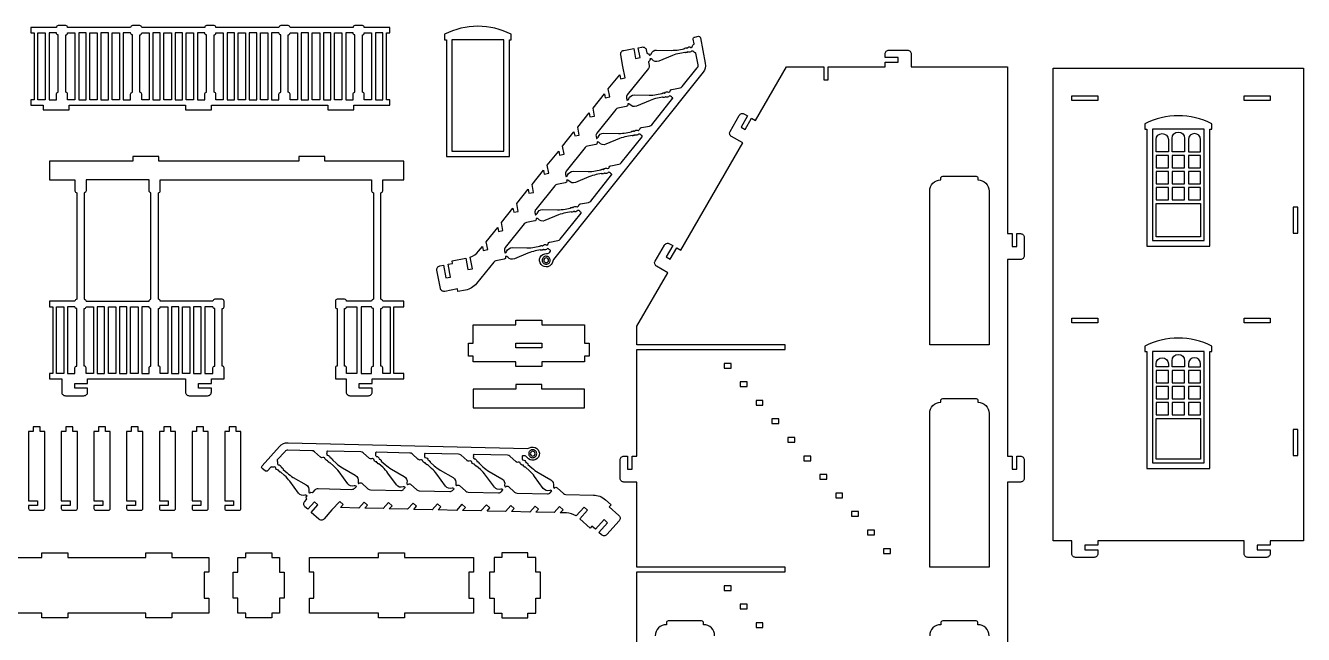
# Model space of a CAD drawing. Extents: x -4552 to 3750, y -5417 to 1843.
# Drawn here: x 442 to 3750, y 266 to 1843 of the extents above; entities that cross this region are included whole.
import ezdxf

# ---------------------------------------------------------------- set-up
doc = ezdxf.new("R2010")
doc.units = 0
doc.header["$MEASUREMENT"] = 0
doc.layers.add('LAYER1', color=18, linetype='CONTINUOUS')

msp = doc.modelspace()

# ---------------------------------------------------------------- linework, layer by layer
at = {"layer": 'LAYER1'}
for points in [[(855.6, 1636.9), (855.6, 1624.9), (922.8, 1624.9), (922.8, 1636.9), (1224, 1636.9), (1224, 1624.9), (1291.2, 1624.9), (1291.2, 1636.9), (1384.8, 1636.9), (1384.8, 1651.3), (1376.1, 1651.3), (1376.1, 1824.1), (1384.8, 1824.1), (1384.8, 1838.5), (1318.5, 1838.5, 0.414214), (1313.7, 1843.3), (1294.5, 1843.3, 0.414214), (1289.7, 1838.5), (1126.5, 1838.5, 0.414214), (1121.7, 1843.3), (1102.5, 1843.3, 0.414214), (1097.7, 1838.5), (934.5, 1838.5, 0.414214), (929.7, 1843.3), (910.5, 1843.3, 0.414214), (905.7, 1838.5), (742.5, 1838.5, 0.414214), (737.7, 1843.3), (718.5, 1843.3, 0.414214), (713.7, 1838.5), (550.5, 1838.5, 0.414214), (545.7, 1843.3), (526.5, 1843.3, 0.414214), (521.7, 1838.5), (455.4, 1838.5), (455.4, 1824.1), (464.1, 1824.1), (464.1, 1651.3), (455.4, 1651.3), (455.4, 1636.9), (487.3, 1636.9), (487.3, 1624.9), (554.5, 1624.9), (554.5, 1636.9)], [(526.5, 1670.5), (526.5, 1819.3, -0.414214), (521.7, 1824.1), (502.5, 1824.1), (502.5, 1651.3), (521.7, 1651.3), (521.7, 1665.7, -0.414214)], [(545.7, 1670.5), (545.7, 1819.3, 0.414214), (550.5, 1824.1), (569.7, 1824.1), (569.7, 1651.3), (550.5, 1651.3), (550.5, 1665.7, 0.414214)], [(713.7, 1651.3), (713.7, 1665.7, -0.414214), (718.5, 1670.5), (718.5, 1819.3, -0.414214), (713.7, 1824.1), (694.5, 1824.1), (694.5, 1651.3)], [(742.5, 1651.3), (742.5, 1665.7, 0.414214), (737.7, 1670.5), (737.7, 1819.3, 0.414214), (742.5, 1824.1), (761.7, 1824.1), (761.7, 1651.3)], [(910.5, 1670.5), (910.5, 1819.3, -0.414214), (905.7, 1824.1), (886.5, 1824.1), (886.5, 1651.3), (905.7, 1651.3), (905.7, 1665.7, -0.414214)], [(929.7, 1670.5), (929.7, 1819.3, 0.414214), (934.5, 1824.1), (953.7, 1824.1), (953.7, 1651.3), (934.5, 1651.3), (934.5, 1665.7, 0.414214)], [(1097.7, 1651.3), (1097.7, 1665.7, -0.414214), (1102.5, 1670.5), (1102.5, 1819.3, -0.414214), (1097.7, 1824.1), (1078.5, 1824.1), (1078.5, 1651.3)], [(1126.5, 1651.3), (1126.5, 1665.7, 0.414214), (1121.7, 1670.5), (1121.7, 1819.3, 0.414214), (1126.5, 1824.1), (1145.7, 1824.1), (1145.7, 1651.3)], [(1294.5, 1670.5), (1294.5, 1819.3, -0.414214), (1289.7, 1824.1), (1270.5, 1824.1), (1270.5, 1651.3), (1289.7, 1651.3), (1289.7, 1665.7, -0.414214)], [(1313.7, 1670.5), (1313.7, 1819.3, 0.414214), (1318.5, 1824.1), (1337.7, 1824.1), (1337.7, 1651.3), (1318.5, 1651.3), (1318.5, 1665.7, 0.414214)], [(1531.2, 1806.3), (1531.2, 1503.9), (1694.4, 1503.9), (1694.4, 1806.3), (1699.2, 1806.3), (1699.2, 1820.7, 0.238913), (1526.4, 1820.7), (1526.4, 1806.3)], [(1581.4, 1240.8), (1587, 1211.3), (1598.8, 1213.5), (1593.1, 1243.5, 0.140614), (1614.7, 1258.9), (1624.5, 1271.2), (1626.5, 1260.7), (1638.3, 1262.9), (1634.4, 1283.5), (1664, 1320.6), (1666, 1310.1), (1677.8, 1312.3), (1673.9, 1333), (1703.5, 1370), (1705.5, 1359.6), (1717.3, 1361.8), (1713.4, 1382.4), (1743, 1419.5), (1745, 1409), (1756.8, 1411.2), (1752.9, 1431.8), (1782.5, 1468.9), (1784.5, 1458.4), (1796.3, 1460.7), (1792.4, 1481.3), (1822, 1518.3), (1824, 1507.9), (1835.8, 1510.1), (1831.9, 1530.7), (1861.5, 1567.8), (1863.5, 1557.3), (1875.3, 1559.5), (1871.4, 1580.1), (1901, 1617.2), (1903, 1606.7), (1914.8, 1609), (1910.9, 1629.6), (1940.6, 1666.6), (1942.5, 1656.2), (1954.3, 1658.4), (1950.4, 1679), (1980.1, 1716.1), (1982, 1705.6), (1993.8, 1707.8), (1988.3, 1737.1), (1982.5, 1767.6, -0.414214), (1990.2, 1778.8), (2016.1, 1783.7), (2020.9, 1758.2), (2032.7, 1760.4), (2027.9, 1786), (2037.3, 1787.7, -0.414214), (2048.6, 1780.1), (2049.9, 1772.8, 0.352171), (2051.8, 1771.2, -0.352171), (2056.3, 1767.3), (2056.5, 1766.3), (2057.3, 1766.4, 0.272519), (2061, 1769.6, -0.328849), (2075.5, 1779.9), (2113.7, 1779.1, 0.051698), (2133.4, 1780.8), (2146.9, 1783.3, 0.366837), (2147.3, 1783.8, -0.600564), (2148.9, 1784.7, 0.39765), (2149.6, 1784.8, -0.39765), (2151, 1785.1, 0.39765), (2151.6, 1785.2, -0.594353), (2153.5, 1785, 0.584261), (2154.3, 1784.9, -0.375636), (2164.3, 1786.9, 0.187098), (2165, 1786.7, 0.294683), (2168.6, 1790.4, -0.244569), (2171.4, 1793.9, 0.352171), (2172.6, 1796), (2170.3, 1808, -0.414214), (2174.1, 1813.6), (2183.6, 1815.4, -0.414214), (2189.2, 1811.6), (2201.6, 1745.5, -0.21865), (2195.8, 1722.2), (1808.6, 1237.7, 0.134714), (1806.6, 1233, -0.655406), (1776.2, 1224.5, -0.655406), (1790.7, 1252.6, 0.245805), (1798.9, 1256.2), (1800.8, 1258.6, 0.507332), (1800, 1261.6, -0.156752), (1797.7, 1263.4, 0.294683), (1792.9, 1265.5, 0.187098), (1792.3, 1265.2, -0.375636), (1782.3, 1263.3, 0.584261), (1781.6, 1262.9, -0.594353), (1780, 1262, 0.39765), (1779.3, 1261.9, -0.39765), (1777.9, 1261.7, 0.39765), (1777.2, 1261.5, -0.600564), (1775.4, 1261.8, 0.366837), (1774.9, 1262.1), (1761.4, 1259.5, 0.051698), (1742.4, 1253.9), (1707.2, 1239.3, -0.328849), (1689.9, 1243.5, 0.272519), (1685.3, 1245.2), (1684.5, 1245), (1684.7, 1243.9, -0.414214), (1680.9, 1238.3), (1659.4, 1234.3, 0.179323), (1653.7, 1230.8), (1609.3, 1175.2, -0.179323), (1580.7, 1158), (1561.1, 1154.3), (1559.8, 1161.2), (1526.8, 1154.9, -0.414214), (1515.6, 1162.6), (1506.7, 1209.8, -0.414214), (1514.3, 1221), (1523.7, 1222.8), (1530, 1189.7), (1541.8, 1192), (1535.5, 1225), (1547.3, 1227.2), (1546, 1234.1)], [(2175.4, 1773, -0.251154), (2171.5, 1775.2, 0.294683), (2166.7, 1777.3, 0.187098), (2166.1, 1777, -0.375636), (2156.1, 1775.2, 0.584261), (2155.4, 1774.7, -0.594353), (2153.8, 1773.9, 0.39765), (2153.1, 1773.7, -0.39765), (2151.7, 1773.5, 0.39765), (2151.1, 1773.3, -0.600564), (2149.2, 1773.6, 0.366837), (2148.7, 1773.9), (2135.2, 1771.3, 0.051698), (2116.2, 1765.7), (2081, 1751.1, -0.328849), (2063.7, 1755.3, 0.272519), (2059.1, 1757), (2058.3, 1756.8), (2058.5, 1755.7, -0.352171), (2055.7, 1750.4, 0.352171), (2054.6, 1748.3), (2056.2, 1739.8, -0.21865), (2054.2, 1732), (1999.6, 1663.6, 0.21865), (1997.7, 1655.8), (1998.8, 1649.9), (1999.6, 1650.1, 0.272519), (2003.2, 1653.3, -0.328849), (2017.8, 1663.6), (2055.9, 1662.8, 0.051698), (2075.6, 1664.5), (2089.1, 1667, 0.366837), (2089.5, 1667.5, -0.600564), (2091.1, 1668.4, 0.39765), (2091.8, 1668.5, -0.39765), (2093.2, 1668.8, 0.39765), (2093.8, 1668.9, -0.594353), (2095.7, 1668.7, 0.584261), (2096.5, 1668.6, -0.375636), (2106.5, 1670.5, 0.187098), (2107.2, 1670.4, 0.294683), (2110.8, 1674.1, -0.302722), (2114.6, 1677.8), (2115.1, 1677.9), (2136.1, 1681.9, 0.179323), (2141.8, 1685.3), (2180.8, 1734.2, 0.21865), (2182.8, 1741.9), (2177.2, 1771.5, 0.352171)], [(3750.1, 1732.9), (3750.1, 509.1), (3663.7, 509.1), (3663.7, 497.1), (3630.1, 497.1), (3630.1, 485.1), (3663.7, 485.1), (3663.7, 475.5, -0.414214), (3654.1, 465.9), (3606.1, 465.9, -0.414214), (3596.5, 475.5), (3596.5, 509.1), (3217.6, 509.1), (3217.6, 497.1), (3184, 497.1), (3184, 485.1), (3217.6, 485.1), (3217.6, 475.5, -0.414214), (3208, 465.9), (3160, 465.9, -0.414214), (3150.4, 475.5), (3150.4, 509.1), (3102.4, 509.1), (3102.4, 1732.9)], [(2010.5, 1568.6, -0.600564), (2012.1, 1569.5, 0.39765), (2012.8, 1569.6, -0.39765), (2014.2, 1569.9, 0.39765), (2014.8, 1570, -0.594353), (2016.7, 1569.8, 0.584261), (2017.5, 1569.7, -0.375636), (2027.5, 1571.7, 0.187098), (2028.2, 1571.5, 0.294683), (2031.8, 1575.2, -0.302722), (2035.6, 1579), (2036.1, 1579.1), (2057.1, 1583, 0.179323), (2062.8, 1586.5), (2116.8, 1654, 0.507332), (2116, 1657, -0.156752), (2113.7, 1658.9, 0.294683), (2109, 1661, 0.187098), (2108.4, 1660.6, -0.375636), (2098.3, 1658.8, 0.584261), (2097.6, 1658.4, -0.594353), (2096, 1657.5, 0.39765), (2095.4, 1657.4, -0.39765), (2093.9, 1657.1, 0.39765), (2093.3, 1657, -0.600564), (2091.4, 1657.3, 0.366837), (2090.9, 1657.6), (2077.4, 1655, 0.051698), (2058.4, 1649.4), (2023.2, 1634.7, -0.328849), (2005.9, 1639, 0.272519), (2001.3, 1640.6), (2000.6, 1640.5), (2000.8, 1639.4, -0.414214), (1996.9, 1633.8), (1975.5, 1629.7, 0.179323), (1969.8, 1626.3), (1920.6, 1564.8, 0.21865), (1918.6, 1557), (1919.8, 1551.1), (1920.6, 1551.2, 0.272519), (1924.2, 1554.4, -0.328849), (1938.7, 1564.7), (1976.9, 1563.9, 0.051698), (1996.6, 1565.6), (2010.1, 1568.1, 0.366837)], [(3344.6, 1574.7), (3344.6, 1272.3), (3507.8, 1272.3), (3507.8, 1574.7), (3512.6, 1574.7), (3512.6, 1589.1, 0.238913), (3339.8, 1589.1), (3339.8, 1574.7)], [(1897.9, 1465.1, 0.051698), (1917.6, 1466.7), (1931.1, 1469.3, 0.366837), (1931.5, 1469.7, -0.600564), (1933.1, 1470.7, 0.39765), (1933.8, 1470.8, -0.39765), (1935.2, 1471, 0.39765), (1935.8, 1471.2, -0.594353), (1937.7, 1470.9, 0.584261), (1938.5, 1470.8, -0.375636), (1948.5, 1472.8, 0.187098), (1949.2, 1472.7, 0.294683), (1952.8, 1476.4, -0.302722), (1956.6, 1480.1), (1957.1, 1480.2), (1978.1, 1484.2, 0.179323), (1983.8, 1487.6), (2037.8, 1555.2, 0.507332), (2037, 1558.2, -0.156752), (2034.7, 1560, 0.294683), (2030, 1562.1, 0.187098), (2029.4, 1561.8, -0.375636), (2019.3, 1560, 0.584261), (2018.6, 1559.5, -0.594353), (2017, 1558.7, 0.39765), (2016.3, 1558.5, -0.39765), (2014.9, 1558.3, 0.39765), (2014.3, 1558.1, -0.600564), (2012.4, 1558.4, 0.366837), (2011.9, 1558.7), (1998.4, 1556.1, 0.051698), (1979.4, 1550.5), (1944.2, 1535.9, -0.328849), (1926.9, 1540.1, 0.272519), (1922.3, 1541.8), (1921.5, 1541.6), (1921.7, 1540.5, -0.414214), (1917.9, 1534.9), (1896.5, 1530.9, 0.179323), (1890.7, 1527.4), (1841.6, 1465.9, 0.21865), (1839.6, 1458.1), (1840.7, 1452.2), (1841.5, 1452.3, 0.272519), (1845.2, 1455.5, -0.328849), (1859.7, 1465.8)], [(3400.3, 1547.8), (3400.3, 1516.1), (3368.6, 1516.1), (3368.6, 1547.8, -1)], [(3409.9, 1516.1), (3409.9, 1551.2, -1), (3442.5, 1551.2), (3442.5, 1516.1)], [(3452.1, 1547.8), (3452.1, 1516.1), (3483.8, 1516.1), (3483.8, 1547.8, 1)], [(1339.2, 927.9), (1420.8, 927.9), (1420.8, 942.3), (1395.3, 942.3), (1395.3, 1115.1), (1420.8, 1115.1), (1420.8, 1129.5), (1366.5, 1129.5, 0.414214), (1361.7, 1134.3), (1361.7, 1410.3, 0.414214), (1366.5, 1415.1), (1366.5, 1443.9), (1420.8, 1443.9), (1420.8, 1491.9), (1216.7, 1491.9), (1216.7, 1503.9), (1149.5, 1503.9), (1149.5, 1491.9), (786.7, 1491.9), (786.7, 1503.9), (719.5, 1503.9), (719.5, 1491.9), (503.4, 1491.9), (503.4, 1443.9), (569.7, 1443.9), (569.7, 1415.1, 0.414214), (574.5, 1410.3), (574.5, 1134.3, 0.414214), (569.7, 1129.5), (503.4, 1129.5), (503.4, 1115.1), (512.1, 1115.1), (512.1, 942.3), (503.4, 942.3), (503.4, 927.9), (535.3, 927.9), (535.3, 894.3, 0.414214), (544.9, 884.7), (592.9, 884.7, 0.414214), (602.5, 894.3), (602.5, 903.9), (568.9, 903.9), (568.9, 915.9), (602.5, 915.9), (602.5, 927.9), (855.6, 927.9), (855.6, 894.3, 0.414214), (865.2, 884.7), (913.2, 884.7, 0.414214), (922.8, 894.3), (922.8, 903.9), (889.2, 903.9), (889.2, 915.9), (922.8, 915.9), (922.8, 927.9), (955.8, 927.9), (955.8, 956.7, 0.414214), (951, 961.5), (951, 1110.3, 0.414214), (955.8, 1115.1), (955.8, 1129.5, 0.414214), (951, 1134.3), (931.8, 1134.3, 0.414214), (927, 1129.5), (790.5, 1129.5, 0.414214), (785.7, 1134.3), (785.7, 1410.3, 0.414214), (790.5, 1415.1), (790.5, 1443.9), (1337.7, 1443.9), (1337.7, 1415.1, 0.414214), (1342.5, 1410.3), (1342.5, 1134.3, 0.414214), (1337.7, 1129.5), (1272.6, 1129.5, 0.414214), (1267.8, 1134.3), (1248.6, 1134.3, 0.414214), (1243.8, 1129.5), (1243.8, 1115.1, 0.414214), (1248.6, 1110.3), (1248.6, 961.5, 0.414214), (1243.8, 956.7), (1243.8, 927.9), (1272, 927.9), (1272, 894.3, 0.414214), (1281.6, 884.7), (1329.6, 884.7, 0.414214), (1339.2, 894.3), (1339.2, 903.9), (1305.6, 903.9), (1305.6, 915.9), (1339.2, 915.9)], [(1838.6, 1367.8), (1852.1, 1370.4, 0.366837), (1852.5, 1370.9, -0.600564), (1854.1, 1371.8, 0.39765), (1854.7, 1371.9, -0.39765), (1856.2, 1372.2, 0.39765), (1856.8, 1372.3, -0.594353), (1858.6, 1372.1, 0.584261), (1859.5, 1371.9, -0.375636), (1869.5, 1373.9, 0.187098), (1870.1, 1373.8, 0.294683), (1873.8, 1377.5, -0.302722), (1877.6, 1381.2), (1878.1, 1381.3), (1899.1, 1385.3, 0.179323), (1904.8, 1388.7), (1958.8, 1456.3, 0.507332), (1958, 1459.3, -0.156752), (1955.7, 1461.1, 0.294683), (1950.9, 1463.2, 0.187098), (1950.3, 1462.9, -0.375636), (1940.3, 1461.1, 0.584261), (1939.6, 1460.7, -0.594353), (1938, 1459.8, 0.39765), (1937.3, 1459.7, -0.39765), (1935.9, 1459.4, 0.39765), (1935.3, 1459.3, -0.600564), (1933.4, 1459.5, 0.366837), (1932.9, 1459.8), (1919.4, 1457.3, 0.051698), (1900.4, 1451.6), (1865.2, 1437, -0.328849), (1847.9, 1441.3, 0.272519), (1843.3, 1442.9), (1842.5, 1442.8), (1842.7, 1441.7, -0.414214), (1838.9, 1436.1), (1817.4, 1432, 0.179323), (1811.7, 1428.6), (1762.6, 1367, 0.21865), (1760.6, 1359.2), (1761.7, 1353.3), (1762.5, 1353.5, 0.272519), (1766.2, 1356.7, -0.328849), (1780.7, 1366.9), (1818.9, 1366.2, 0.051698)], [(593.7, 1134.3, -0.414214), (598.5, 1129.5), (761.7, 1129.5, -0.414214), (766.5, 1134.3), (766.5, 1410.3, -0.414214), (761.7, 1415.1), (761.7, 1443.9), (598.5, 1443.9), (598.5, 1415.1, -0.414214), (593.7, 1410.3)], [(2936.1, 1414.7), (2936.1, 1016.3), (2782.5, 1016.3), (2782.5, 1414.7, -0.414214), (2811.3, 1443.5), (2811.3, 1448.3, -0.414214), (2816.1, 1453.1), (2902.5, 1453.1, -0.414214), (2907.3, 1448.3), (2907.3, 1443.5, -0.414214)], [(1773.1, 1271.5, 0.366837), (1773.5, 1272, -0.600564), (1775.1, 1272.9, 0.39765), (1775.7, 1273, -0.39765), (1777.2, 1273.3, 0.39765), (1777.8, 1273.4, -0.594353), (1779.6, 1273.2, 0.584261), (1780.5, 1273.1, -0.375636), (1790.4, 1275, 0.187098), (1791.1, 1274.9, 0.294683), (1794.8, 1278.6, -0.302722), (1798.6, 1282.4), (1799.1, 1282.5), (1820.1, 1286.4, 0.179323), (1825.8, 1289.9), (1879.8, 1357.4, 0.507332), (1879, 1360.4, -0.156752), (1876.7, 1362.3, 0.294683), (1871.9, 1364.4, 0.187098), (1871.3, 1364, -0.375636), (1861.3, 1362.2, 0.584261), (1860.6, 1361.8, -0.594353), (1859, 1360.9, 0.39765), (1858.3, 1360.8, -0.39765), (1856.9, 1360.5, 0.39765), (1856.3, 1360.4, -0.600564), (1854.4, 1360.7, 0.366837), (1853.9, 1361), (1840.4, 1358.4, 0.051698), (1821.4, 1352.7), (1786.2, 1338.1, -0.328849), (1768.9, 1342.4, 0.272519), (1764.3, 1344), (1763.5, 1343.9), (1763.7, 1342.8, -0.414214), (1759.9, 1337.2), (1738.4, 1333.1, 0.179323), (1732.7, 1329.7), (1683.5, 1268.2, 0.21865), (1681.6, 1260.4), (1682.7, 1254.4), (1683.5, 1254.6, 0.272519), (1687.2, 1257.8, -0.328849), (1701.7, 1268.1), (1739.8, 1267.3, 0.051698), (1759.6, 1269)], [(1789.6, 1245.8, 0.414214), (1779.2, 1235.4, 0.414214), (1789.6, 1225, 0.414214), (1799.9, 1235.4, 0.414214)], [(1789.6, 1241.6, 0.414214), (1783.3, 1235.4, 0.414214), (1789.6, 1229.2, 0.414214), (1795.8, 1235.4, 0.414214)], [(574.5, 961.5), (574.5, 1110.3, -0.414214), (569.7, 1115.1), (550.5, 1115.1), (550.5, 942.3), (569.7, 942.3), (569.7, 956.7, -0.414214)], [(593.7, 961.5), (593.7, 1110.3, 0.414214), (598.5, 1115.1), (617.7, 1115.1), (617.7, 942.3), (598.5, 942.3), (598.5, 956.7, 0.414214)], [(761.7, 942.3), (761.7, 956.7, -0.414214), (766.5, 961.5), (766.5, 1110.3, -0.414214), (761.7, 1115.1), (742.5, 1115.1), (742.5, 942.3)], [(790.5, 942.3), (790.5, 956.7, 0.414214), (785.7, 961.5), (785.7, 1110.3, 0.414214), (790.5, 1115.1), (809.7, 1115.1), (809.7, 942.3)], [(931.8, 961.5), (931.8, 1110.3, -0.414214), (927, 1115.1), (905.7, 1115.1), (905.7, 942.3), (927, 942.3), (927, 956.7, -0.414214)], [(1272.6, 942.3), (1272.6, 956.7, 0.414214), (1267.8, 961.5), (1267.8, 1110.3, 0.414214), (1272.6, 1115.1), (1299.3, 1115.1), (1299.3, 942.3)], [(1342.5, 961.5), (1342.5, 1110.3, -0.414214), (1337.7, 1115.1), (1311, 1115.1), (1311, 942.3), (1337.7, 942.3), (1337.7, 956.7, -0.414214)], [(1361.7, 961.5), (1361.7, 1110.3, 0.414214), (1366.5, 1115.1), (1385.7, 1115.1), (1385.7, 942.3), (1366.5, 942.3), (1366.5, 956.7, 0.414214)], [(3344.6, 998.7), (3344.6, 696.3), (3507.8, 696.3), (3507.8, 998.7), (3512.6, 998.7), (3512.6, 1013.1, 0.238913), (3339.8, 1013.1), (3339.8, 998.7)], [(3400.3, 967), (3400.3, 959.3), (3368.6, 959.3), (3368.6, 967, -1)], [(3409.9, 959.3), (3409.9, 975.2, -1), (3442.5, 975.2), (3442.5, 959.3)], [(3452.1, 967), (3452.1, 959.3), (3483.8, 959.3), (3483.8, 967, 1)], [(2936.1, 838.7), (2936.1, 440.3), (2782.5, 440.3), (2782.5, 838.7, -0.414214), (2811.3, 867.5), (2811.3, 872.3, -0.414214), (2816.1, 877.1), (2902.5, 877.1, -0.414214), (2907.3, 872.3), (2907.3, 867.5, -0.414214)], [(449.6, 792), (449.6, 612), (472.3, 612), (472.3, 600), (449.6, 600), (449.6, 592.8, 0.414214), (454.4, 588), (486.7, 588, 0.414214), (491.5, 592.8), (491.5, 792), (479.5, 792), (479.5, 804), (461.6, 804), (461.6, 792)], [(534.2, 792), (534.2, 612), (556.9, 612), (556.9, 600), (534.2, 600), (534.2, 592.8, 0.414214), (539, 588), (571.3, 588, 0.414214), (576.1, 592.8), (576.1, 792), (564.1, 792), (564.1, 804), (546.2, 804), (546.2, 792)], [(618.8, 792), (618.8, 612), (641.6, 612), (641.6, 600), (618.8, 600), (618.8, 592.8, 0.414214), (623.6, 588), (656, 588, 0.414214), (660.8, 592.8), (660.8, 792), (648.8, 792), (648.8, 804), (630.8, 804), (630.8, 792)], [(703.5, 792), (703.5, 612), (726.2, 612), (726.2, 600), (703.5, 600), (703.5, 592.8, 0.414214), (708.3, 588), (740.6, 588, 0.414214), (745.4, 592.8), (745.4, 792), (733.4, 792), (733.4, 804), (715.5, 804), (715.5, 792)], [(788.1, 792), (788.1, 612), (810.8, 612), (810.8, 600), (788.1, 600), (788.1, 592.8, 0.414214), (792.9, 588), (825.2, 588, 0.414214), (830, 592.8), (830, 792), (818, 792), (818, 804), (800.1, 804), (800.1, 792)], [(872.7, 792), (872.7, 612), (895.4, 612), (895.4, 600), (872.7, 600), (872.7, 592.8, 0.414214), (877.5, 588), (909.8, 588, 0.414214), (914.6, 592.8), (914.6, 792), (902.6, 792), (902.6, 804), (884.7, 804), (884.7, 792)], [(957.3, 792), (957.3, 612), (980.1, 612), (980.1, 600), (957.3, 600), (957.3, 592.8, 0.414214), (962.1, 588), (994.5, 588, 0.414214), (999.3, 592.8), (999.3, 792), (987.3, 792), (987.3, 804), (969.3, 804), (969.3, 792)], [(1876.5, 565.5), (1896.6, 587.9), (1887.7, 595.9), (1867.2, 573.2, 0.140614), (1842, 581.1), (1826.2, 581.4), (1833.4, 589.4), (1824.4, 597.4), (1810.4, 581.8), (1763, 582.9), (1770.1, 590.8), (1761.2, 598.9), (1747.1, 583.3), (1699.7, 584.4), (1706.8, 592.3), (1697.9, 600.3), (1683.9, 584.8), (1636.4, 585.9), (1643.6, 593.8), (1634.7, 601.8), (1620.6, 586.2), (1573.2, 587.4), (1580.3, 595.3), (1571.4, 603.3), (1557.4, 587.7), (1509.9, 588.8), (1517, 596.8), (1508.1, 604.8), (1494.1, 589.2), (1446.6, 590.3), (1453.8, 598.3), (1444.9, 606.3), (1430.8, 590.7), (1383.4, 591.8), (1390.5, 599.7), (1381.6, 607.8), (1367.6, 592.2), (1320.1, 593.3), (1327.3, 601.2), (1318.3, 609.2), (1304.3, 593.7), (1256.9, 594.8), (1264, 602.7), (1255.1, 610.7), (1235.1, 588.6), (1214.4, 565.5, -0.414214), (1200.8, 564.8), (1181.2, 582.5), (1198.6, 601.8), (1189.6, 609.8), (1172.3, 590.5), (1165.1, 596.9, -0.414214), (1164.4, 610.5), (1169.4, 616, 0.352171), (1169.5, 618.4, -0.352171), (1169.9, 624.4), (1170.6, 625.2), (1170, 625.8, 0.272519), (1165.2, 626.7, -0.328849), (1148.3, 632.1), (1125.7, 662.9, 0.051698), (1112.5, 677.6), (1102.3, 686.8, 0.366837), (1101.7, 686.8, -0.600564), (1099.9, 687.5, 0.39765), (1099.5, 688, -0.39765), (1098.4, 688.9, 0.39765), (1097.9, 689.4, -0.594353), (1097, 691, 0.584261), (1096.6, 691.7, -0.375636), (1089, 698.5, 0.187098), (1088.6, 699.1, 0.294683), (1083.5, 699.7, -0.244569), (1079, 699.9, 0.352171), (1076.7, 699.5), (1068.5, 690.4, -0.414214), (1061.7, 690.1), (1054.6, 696.5, -0.414214), (1054.2, 703.3), (1099.2, 753.2, -0.21865), (1121.3, 762.8), (1741.3, 748.2, 0.134714), (1746.3, 749.5, -0.655406), (1771.5, 730.4, -0.655406), (1740.3, 724.9, 0.245805), (1732.5, 729.2), (1729.5, 729.3, 0.507332), (1727.6, 726.8, -0.156752), (1727.5, 723.9, 0.294683), (1728.7, 718.8, 0.187098), (1729.3, 718.6, -0.375636), (1736.9, 711.7, 0.584261), (1737.6, 711.4, -0.594353), (1739.3, 710.6, 0.39765), (1739.8, 710.2, -0.39765), (1740.9, 709.2, 0.39765), (1741.4, 708.8, -0.600564), (1742.3, 707.2, 0.366837), (1742.4, 706.5), (1752.6, 697.4, 0.051698), (1768.6, 685.7), (1801.5, 666.5, -0.328849), (1808.6, 650.2, 0.272519), (1810.1, 645.5), (1810.7, 645), (1811.4, 645.8, -0.414214), (1818.2, 646.2), (1834.4, 631.6, 0.179323), (1840.6, 629.1), (1911.8, 627.4, -0.179323), (1942.8, 615.1), (1957.6, 601.8), (1952.9, 596.6), (1977.9, 574.1, -0.414214), (1978.6, 560.5), (1946.5, 524.9, -0.414214), (1932.9, 524.2), (1925.8, 530.6), (1948.3, 555.5), (1939.4, 563.6), (1916.9, 538.6), (1907.9, 546.6), (1903.3, 541.4)], [(1093.2, 715.7, -0.251154), (1093.8, 711.3, 0.294683), (1095, 706.2, 0.187098), (1095.7, 705.9, -0.375636), (1103.2, 699.1, 0.584261), (1104, 698.7, -0.594353), (1105.7, 698, 0.39765), (1106.1, 697.5, -0.39765), (1107.2, 696.6, 0.39765), (1107.7, 696.1, -0.600564), (1108.6, 694.5, 0.366837), (1108.7, 693.9), (1118.9, 684.7, 0.051698), (1134.9, 673), (1167.9, 653.9, -0.328849), (1175, 637.5, 0.272519), (1176.4, 632.9), (1177, 632.4), (1177.8, 633.2, -0.352171), (1183.7, 634.1, 0.352171), (1186.1, 634.5), (1191.9, 641, -0.21865), (1199.2, 644.1), (1286.8, 642.1, 0.21865), (1294.1, 645.3), (1298.2, 649.7), (1297.6, 650.3, 0.272519), (1292.8, 651.2, -0.328849), (1275.8, 656.6), (1253.3, 687.4, 0.051698), (1240, 702.1), (1229.8, 711.3, 0.366837), (1229.2, 711.3, -0.600564), (1227.5, 712, 0.39765), (1227, 712.5, -0.39765), (1225.9, 713.4, 0.39765), (1225.4, 713.9, -0.594353), (1224.5, 715.5, 0.584261), (1224.1, 716.2, -0.375636), (1216.5, 723, 0.187098), (1216.2, 723.6, 0.294683), (1211, 724.2, -0.302722), (1205.7, 725), (1205.4, 725.3), (1189.5, 739.6, 0.179323), (1183.3, 742.1), (1120.8, 743.6, 0.21865), (1113.5, 740.4), (1093.3, 718.1, 0.352171)], [(1355.7, 708.3, -0.600564), (1354, 709.1, 0.39765), (1353.5, 709.5, -0.39765), (1352.5, 710.5, 0.39765), (1352, 710.9, -0.594353), (1351.1, 712.5, 0.584261), (1350.6, 713.2, -0.375636), (1343, 720, 0.187098), (1342.7, 720.6, 0.294683), (1337.5, 721.3, -0.302722), (1332.3, 722.1), (1331.9, 722.4), (1316, 736.7, 0.179323), (1309.8, 739.1), (1223.4, 741.2, 0.507332), (1221.5, 738.7, -0.156752), (1221.4, 735.8, 0.294683), (1222.6, 730.7, 0.187098), (1223.2, 730.4, -0.375636), (1230.7, 723.6, 0.584261), (1231.5, 723.2, -0.594353), (1233.2, 722.5, 0.39765), (1233.7, 722.1, -0.39765), (1234.8, 721.1, 0.39765), (1235.3, 720.6, -0.600564), (1236.2, 719, 0.366837), (1236.3, 718.4), (1246.5, 709.2, 0.051698), (1262.5, 697.6), (1295.4, 678.4, -0.328849), (1302.5, 662.1, 0.272519), (1304, 657.4), (1304.6, 656.9), (1305.3, 657.7, -0.414214), (1312.1, 658), (1328.3, 643.4, 0.179323), (1334.5, 641), (1413.3, 639.1, 0.21865), (1420.6, 642.3), (1424.7, 646.8), (1424.1, 647.3, 0.272519), (1419.3, 648.3, -0.328849), (1402.3, 653.6), (1379.8, 684.4, 0.051698), (1366.6, 699.1), (1356.4, 708.3, 0.366837)], [(1506.4, 681.5, 0.051698), (1493.1, 696.2), (1482.9, 705.3, 0.366837), (1482.3, 705.4, -0.600564), (1480.6, 706.1, 0.39765), (1480.1, 706.5, -0.39765), (1479, 707.5, 0.39765), (1478.5, 707.9, -0.594353), (1477.6, 709.6, 0.584261), (1477.2, 710.3, -0.375636), (1469.6, 717, 0.187098), (1469.2, 717.6, 0.294683), (1464.1, 718.3, -0.302722), (1458.8, 719.1), (1458.4, 719.4), (1442.6, 733.7, 0.179323), (1436.4, 736.2), (1349.9, 738.2, 0.507332), (1348, 735.7, -0.156752), (1347.9, 732.8, 0.294683), (1349.1, 727.7, 0.187098), (1349.8, 727.5, -0.375636), (1357.3, 720.6, 0.584261), (1358, 720.3, -0.594353), (1359.7, 719.5, 0.39765), (1360.2, 719.1, -0.39765), (1361.3, 718.1, 0.39765), (1361.8, 717.7, -0.600564), (1362.7, 716.1, 0.366837), (1362.8, 715.4), (1373, 706.2, 0.051698), (1389, 694.6), (1422, 675.4, -0.328849), (1429, 659.1, 0.272519), (1430.5, 654.4), (1431.1, 653.9), (1431.8, 654.7, -0.414214), (1438.6, 655.1), (1454.9, 640.5, 0.179323), (1461.1, 638), (1539.8, 636.2, 0.21865), (1547.2, 639.3), (1551.2, 643.8), (1550.6, 644.3, 0.272519), (1545.8, 645.3, -0.328849), (1528.9, 650.6)], [(1619.6, 693.2), (1609.4, 702.4, 0.366837), (1608.8, 702.4, -0.600564), (1607.1, 703.1, 0.39765), (1606.6, 703.6, -0.39765), (1605.5, 704.5, 0.39765), (1605, 705, -0.594353), (1604.1, 706.6, 0.584261), (1603.7, 707.3, -0.375636), (1596.1, 714.1, 0.187098), (1595.8, 714.7, 0.294683), (1590.6, 715.4, -0.302722), (1585.3, 716.1), (1585, 716.4), (1569.1, 730.7, 0.179323), (1562.9, 733.2), (1476.4, 735.2, 0.507332), (1474.5, 732.8, -0.156752), (1474.4, 729.8, 0.294683), (1475.7, 724.8, 0.187098), (1476.3, 724.5, -0.375636), (1483.8, 717.6, 0.584261), (1484.6, 717.3, -0.594353), (1486.3, 716.6, 0.39765), (1486.7, 716.1, -0.39765), (1487.8, 715.2, 0.39765), (1488.3, 714.7, -0.600564), (1489.2, 713.1, 0.366837), (1489.3, 712.5), (1499.5, 703.3, 0.051698), (1515.5, 691.6), (1548.5, 672.4, -0.328849), (1555.6, 656.1, 0.272519), (1557, 651.5), (1557.6, 650.9), (1558.4, 651.8, -0.414214), (1565.1, 652.1), (1581.4, 637.5, 0.179323), (1587.6, 635), (1666.3, 633.2, 0.21865), (1673.7, 636.4), (1677.7, 640.8), (1677.1, 641.4, 0.272519), (1672.4, 642.4, -0.328849), (1655.4, 647.7), (1632.9, 678.5, 0.051698)], [(1735.9, 699.4, 0.366837), (1735.3, 699.4, -0.600564), (1733.6, 700.2, 0.39765), (1733.1, 700.6, -0.39765), (1732, 701.6, 0.39765), (1731.6, 702, -0.594353), (1730.6, 703.6, 0.584261), (1730.2, 704.4, -0.375636), (1722.6, 711.1, 0.187098), (1722.3, 711.7, 0.294683), (1717.1, 712.4, -0.302722), (1711.8, 713.2), (1711.5, 713.5), (1695.6, 727.8, 0.179323), (1689.4, 730.2), (1602.9, 732.3, 0.507332), (1601, 729.8, -0.156752), (1601, 726.9, 0.294683), (1602.2, 721.8, 0.187098), (1602.8, 721.5, -0.375636), (1610.3, 714.7, 0.584261), (1611.1, 714.3, -0.594353), (1612.8, 713.6, 0.39765), (1613.3, 713.2, -0.39765), (1614.3, 712.2, 0.39765), (1614.8, 711.7, -0.600564), (1615.7, 710.1, 0.366837), (1615.8, 709.5), (1626, 700.3, 0.051698), (1642, 688.7), (1675, 669.5, -0.328849), (1682.1, 653.2, 0.272519), (1683.6, 648.5), (1684.2, 648), (1684.9, 648.8, -0.414214), (1691.7, 649.2), (1707.9, 634.5, 0.179323), (1714.1, 632.1), (1792.9, 630.2, 0.21865), (1800.2, 633.4), (1804.3, 637.9), (1803.7, 638.4, 0.272519), (1798.9, 639.4, -0.328849), (1781.9, 644.7), (1759.4, 675.5, 0.051698), (1746.1, 690.2)], [(1754.7, 744.8, 0.414214), (1744.3, 734.4, 0.414214), (1754.7, 724, 0.414214), (1765.1, 734.4, 0.414214)], [(1754.7, 740.6, 0.414214), (1748.5, 734.4, 0.414214), (1754.7, 728.2, 0.414214), (1760.9, 734.4, 0.414214)]]:
    msp.add_lwpolyline(points, format="xyb", close=True, dxfattribs=at)
for points in [[(473.7, 1651.3), (473.7, 1824.1), (492.9, 1824.1), (492.9, 1651.3)], [(598.5, 1651.3), (598.5, 1824.1), (579.3, 1824.1), (579.3, 1651.3)], [(627.3, 1824.1), (627.3, 1651.3), (608.1, 1651.3), (608.1, 1824.1)], [(656.1, 1651.3), (656.1, 1824.1), (636.9, 1824.1), (636.9, 1651.3)], [(684.9, 1824.1), (684.9, 1651.3), (665.7, 1651.3), (665.7, 1824.1)], [(771.3, 1824.1), (771.3, 1651.3), (790.5, 1651.3), (790.5, 1824.1)], [(800.1, 1651.3), (800.1, 1824.1), (819.3, 1824.1), (819.3, 1651.3)], [(828.9, 1824.1), (828.9, 1651.3), (848.1, 1651.3), (848.1, 1824.1)], [(857.7, 1651.3), (857.7, 1824.1), (876.9, 1824.1), (876.9, 1651.3)], [(982.5, 1651.3), (982.5, 1824.1), (963.3, 1824.1), (963.3, 1651.3)], [(1011.3, 1824.1), (1011.3, 1651.3), (992.1, 1651.3), (992.1, 1824.1)], [(1040.1, 1651.3), (1040.1, 1824.1), (1020.9, 1824.1), (1020.9, 1651.3)], [(1068.9, 1824.1), (1068.9, 1651.3), (1049.7, 1651.3), (1049.7, 1824.1)], [(1155.3, 1824.1), (1155.3, 1651.3), (1174.5, 1651.3), (1174.5, 1824.1)], [(1184.1, 1651.3), (1184.1, 1824.1), (1203.3, 1824.1), (1203.3, 1651.3)], [(1212.9, 1824.1), (1212.9, 1651.3), (1232.1, 1651.3), (1232.1, 1824.1)], [(1241.7, 1651.3), (1241.7, 1824.1), (1260.9, 1824.1), (1260.9, 1651.3)], [(1366.5, 1651.3), (1366.5, 1824.1), (1347.3, 1824.1), (1347.3, 1651.3)], [(1680, 1806.3), (1545.6, 1806.3), (1545.6, 1518.3), (1680, 1518.3)], [(3150.4, 1661.1), (3217.6, 1661.1), (3217.6, 1649.1), (3150.4, 1649.1)], [(3596.5, 1661.1), (3663.7, 1661.1), (3663.7, 1649.1), (3596.5, 1649.1)], [(3493.4, 1574.7), (3359, 1574.7), (3359, 1286.7), (3493.4, 1286.7)], [(3368.6, 1474.8), (3400.3, 1474.8), (3400.3, 1506.5), (3368.6, 1506.5)], [(3409.9, 1474.8), (3442.5, 1474.8), (3442.5, 1506.5), (3409.9, 1506.5)], [(3452.1, 1474.8), (3483.8, 1474.8), (3483.8, 1506.5), (3452.1, 1506.5)], [(3368.6, 1433.5), (3400.3, 1433.5), (3400.3, 1465.2), (3368.6, 1465.2)], [(3409.9, 1433.5), (3442.5, 1433.5), (3442.5, 1465.2), (3409.9, 1465.2)], [(3452.1, 1433.5), (3483.8, 1433.5), (3483.8, 1465.2), (3452.1, 1465.2)], [(3368.6, 1392.2), (3400.3, 1392.2), (3400.3, 1423.9), (3368.6, 1423.9)], [(3409.9, 1392.2), (3442.5, 1392.2), (3442.5, 1423.9), (3409.9, 1423.9)], [(3452.1, 1392.2), (3483.8, 1392.2), (3483.8, 1423.9), (3452.1, 1423.9)], [(3483.8, 1296.3), (3368.6, 1296.3), (3368.6, 1382.6), (3483.8, 1382.6)], [(3729.7, 1305.9), (3735.7, 1305.9), (3735.7, 1373.1), (3723.7, 1373.1), (3723.7, 1305.9)], [(521.7, 942.3), (521.7, 1115.1), (540.9, 1115.1), (540.9, 942.3)], [(646.5, 942.3), (646.5, 1115.1), (627.3, 1115.1), (627.3, 942.3)], [(675.3, 1115.1), (675.3, 942.3), (656.1, 942.3), (656.1, 1115.1)], [(704.1, 942.3), (704.1, 1115.1), (684.9, 1115.1), (684.9, 942.3)], [(732.9, 1115.1), (732.9, 942.3), (713.7, 942.3), (713.7, 1115.1)], [(819.3, 1115.1), (819.3, 942.3), (838.5, 942.3), (838.5, 1115.1)], [(848.1, 942.3), (848.1, 1115.1), (867.3, 1115.1), (867.3, 942.3)], [(876.9, 1115.1), (876.9, 942.3), (896.1, 942.3), (896.1, 1115.1)], [(1711.2, 972.6), (1600.8, 972.6), (1600.8, 987), (1588.8, 987), (1588.8, 1020.6), (1600.8, 1020.6), (1600.8, 1068.6), (1711.2, 1068.6), (1711.2, 1080.6), (1778.4, 1080.6), (1778.4, 1068.6), (1888.8, 1068.6), (1888.8, 1020.6), (1900.8, 1020.6), (1900.8, 987), (1888.8, 987), (1888.8, 972.6), (1778.4, 972.6), (1778.4, 959.9), (1711.2, 959.9)], [(3150.4, 1085.1), (3217.6, 1085.1), (3217.6, 1073.1), (3150.4, 1073.1)], [(3596.5, 1085.1), (3663.7, 1085.1), (3663.7, 1073.1), (3596.5, 1073.1)], [(1778.4, 1008.6), (1711.2, 1008.6), (1711.2, 1020.6), (1778.4, 1020.6)], [(3493.4, 998.7), (3359, 998.7), (3359, 710.7), (3493.4, 710.7)], [(2250.4, 956.3), (2268.4, 956.3), (2268.4, 968.3), (2250.4, 968.3)], [(3368.6, 918), (3400.3, 918), (3400.3, 949.7), (3368.6, 949.7)], [(3409.9, 918), (3442.5, 918), (3442.5, 949.7), (3409.9, 949.7)], [(3452.1, 918), (3483.8, 918), (3483.8, 949.7), (3452.1, 949.7)], [(1778.4, 901.4), (1778.4, 913.4), (1711.2, 913.4), (1711.2, 901.4), (1600.8, 901.4), (1600.8, 853.4), (1888.8, 853.4), (1888.8, 901.4)], [(2291.7, 908.3), (2309.6, 908.3), (2309.6, 920.3), (2291.7, 920.3)], [(3368.6, 876.7), (3400.3, 876.7), (3400.3, 908.4), (3368.6, 908.4)], [(3409.9, 876.7), (3442.5, 876.7), (3442.5, 908.4), (3409.9, 908.4)], [(3452.1, 876.7), (3483.8, 876.7), (3483.8, 908.4), (3452.1, 908.4)], [(2332.9, 860.3), (2350.8, 860.3), (2350.8, 872.3), (2332.9, 872.3)], [(3368.6, 835.4), (3400.3, 835.4), (3400.3, 867.1), (3368.6, 867.1)], [(3409.9, 835.4), (3442.5, 835.4), (3442.5, 867.1), (3409.9, 867.1)], [(3452.1, 835.4), (3483.8, 835.4), (3483.8, 867.1), (3452.1, 867.1)], [(2374.1, 812.3), (2392.1, 812.3), (2392.1, 824.3), (2374.1, 824.3)], [(3483.8, 720.3), (3368.6, 720.3), (3368.6, 825.8), (3483.8, 825.8)], [(3729.7, 729.9), (3735.7, 729.9), (3735.7, 797.1), (3723.7, 797.1), (3723.7, 729.9)], [(2415.4, 764.3), (2433.3, 764.3), (2433.3, 776.3), (2415.4, 776.3)], [(2456.6, 716.3), (2474.5, 716.3), (2474.5, 728.3), (2456.6, 728.3)], [(2497.9, 668.3), (2515.8, 668.3), (2515.8, 680.3), (2497.9, 680.3)], [(2539.1, 620.3), (2557, 620.3), (2557, 632.3), (2539.1, 632.3)], [(2580.3, 572.3), (2598.3, 572.3), (2598.3, 584.3), (2580.3, 584.3)], [(2621.6, 524.3), (2639.5, 524.3), (2639.5, 536.3), (2621.6, 536.3)], [(551.4, 321.7), (551.4, 309.7), (484.2, 309.7), (484.2, 321.7), (280.4, 321.7), (280.4, 465.7), (484.2, 465.7), (484.2, 477.7), (551.4, 477.7), (551.4, 465.7), (753, 465.7), (753, 477.7), (820.2, 477.7), (820.2, 465.7), (916.1, 465.7), (916.1, 427.3), (904.1, 427.3), (904.1, 360.1), (916.1, 360.1), (916.1, 321.7), (820.2, 321.7), (820.2, 309.7), (753, 309.7), (753, 321.7)], [(1079, 321.7), (1079, 309.7), (1011.8, 309.7), (1011.8, 321.7), (991.4, 321.7), (991.4, 360.1), (979.4, 360.1), (979.4, 427.3), (991.4, 427.3), (991.4, 465.7), (1011.8, 465.7), (1011.8, 477.7), (1079, 477.7), (1079, 465.7), (1099.4, 465.7), (1099.4, 427.3), (1111.4, 427.3), (1111.4, 360.1), (1099.4, 360.1), (1099.4, 321.7)], [(1422.6, 321.7), (1422.6, 309.7), (1355.4, 309.7), (1355.4, 321.7), (1176.5, 321.7), (1176.5, 360.1), (1188.5, 360.1), (1188.5, 427.3), (1176.5, 427.3), (1176.5, 465.7), (1355.4, 465.7), (1355.4, 477.7), (1422.6, 477.7), (1422.6, 465.7), (1601.6, 465.7), (1601.6, 427.3), (1589.6, 427.3), (1589.6, 360.1), (1601.6, 360.1), (1601.6, 321.7)], [(1742.3, 321.7), (1762.7, 321.7), (1762.7, 360.1), (1774.7, 360.1), (1774.7, 427.3), (1762.7, 427.3), (1762.7, 465.7), (1742.3, 465.7), (1742.3, 477.7), (1675.1, 477.7), (1675.1, 465.7), (1654.7, 465.7), (1654.7, 427.3), (1642.7, 427.3), (1642.7, 360.1), (1654.7, 360.1), (1654.7, 321.7), (1675.1, 321.7), (1675.1, 309.7), (1742.3, 309.7)], [(2662.8, 476.3), (2680.7, 476.3), (2680.7, 488.3), (2662.8, 488.3)], [(2250.4, 380.3), (2268.4, 380.3), (2268.4, 392.3), (2250.4, 392.3)], [(2291.7, 332.3), (2309.6, 332.3), (2309.6, 344.3), (2291.7, 344.3)], [(2332.9, 284.3), (2350.8, 284.3), (2350.8, 296.3), (2332.9, 296.3)]]:
    msp.add_lwpolyline(points, close=True, dxfattribs=at)
for points in [[(2024.1, 152.3), (2024.1, 428.3), (2408.1, 428.3), (2408.1, 440.3), (2024.1, 440.3), (2024.1, 661.1), (1990.5, 661.1, -0.414214), (1980.9, 670.7), (1980.9, 718.7, -0.414214), (1990.5, 728.3), (2000.1, 728.3), (2000.1, 694.7), (2012.1, 694.7), (2012.1, 728.3), (2024.1, 728.3), (2024.1, 1004.3), (2408.1, 1004.3), (2408.1, 1016.3), (2024.1, 1016.3), (2024.1, 1064.3), (2104.3, 1203.2), (2075.2, 1220, -0.414214), (2071.6, 1233.1), (2095.6, 1274.6, -0.414214), (2108.8, 1278.2), (2117.1, 1273.4), (2100.3, 1244.3), (2110.7, 1238.3), (2127.5, 1267.4), (2137.9, 1261.4), (2298.3, 1539.2), (2269.2, 1556, -0.414214), (2265.6, 1569.1), (2289.6, 1610.6, -0.414214), (2302.8, 1614.2), (2311.1, 1609.4), (2294.3, 1580.3), (2304.7, 1574.3), (2321.5, 1603.4), (2331.9, 1597.4), (2412, 1736.3), (2508, 1736.3), (2508, 1702.7), (2520, 1702.7), (2520, 1736.3), (2667.3, 1736.3), (2667.3, 1748.3), (2700.9, 1748.3), (2700.9, 1760.3), (2667.3, 1760.3), (2667.3, 1769.9, -0.414214), (2676.9, 1779.5), (2724.9, 1779.5, -0.414214), (2734.5, 1769.9), (2734.5, 1736.3), (2984.1, 1736.3), (2984.1, 1304.3), (2996.1, 1304.3), (2996.1, 1270.7), (3008.1, 1270.7), (3008.1, 1304.3), (3017.7, 1304.3, -0.414214), (3027.3, 1294.7), (3027.3, 1246.7, -0.414214), (3017.7, 1237.1), (2984.1, 1237.1), (2984.1, 728.3), (2996.1, 728.3), (2996.1, 694.7), (3008.1, 694.7), (3008.1, 728.3), (3017.7, 728.3, -0.414214), (3027.3, 718.7), (3027.3, 670.7, -0.414214), (3017.7, 661.1), (2984.1, 661.1), (2984.1, 152.3)], [(2225.7, 262.7, 0.414214), (2196.9, 291.5), (2196.9, 296.3, 0.414214), (2192.1, 301.1), (2105.7, 301.1, 0.414214), (2100.9, 296.3), (2100.9, 291.5, 0.414214), (2072.1, 262.7)], [(2936.1, 262.7, 0.414214), (2907.3, 291.5), (2907.3, 296.3, 0.414214), (2902.5, 301.1), (2816.1, 301.1, 0.414214), (2811.3, 296.3), (2811.3, 291.5, 0.414214), (2782.5, 262.7)]]:
    msp.add_lwpolyline(points, format="xyb", dxfattribs=at)

doc.saveas('drawing.dxf')
